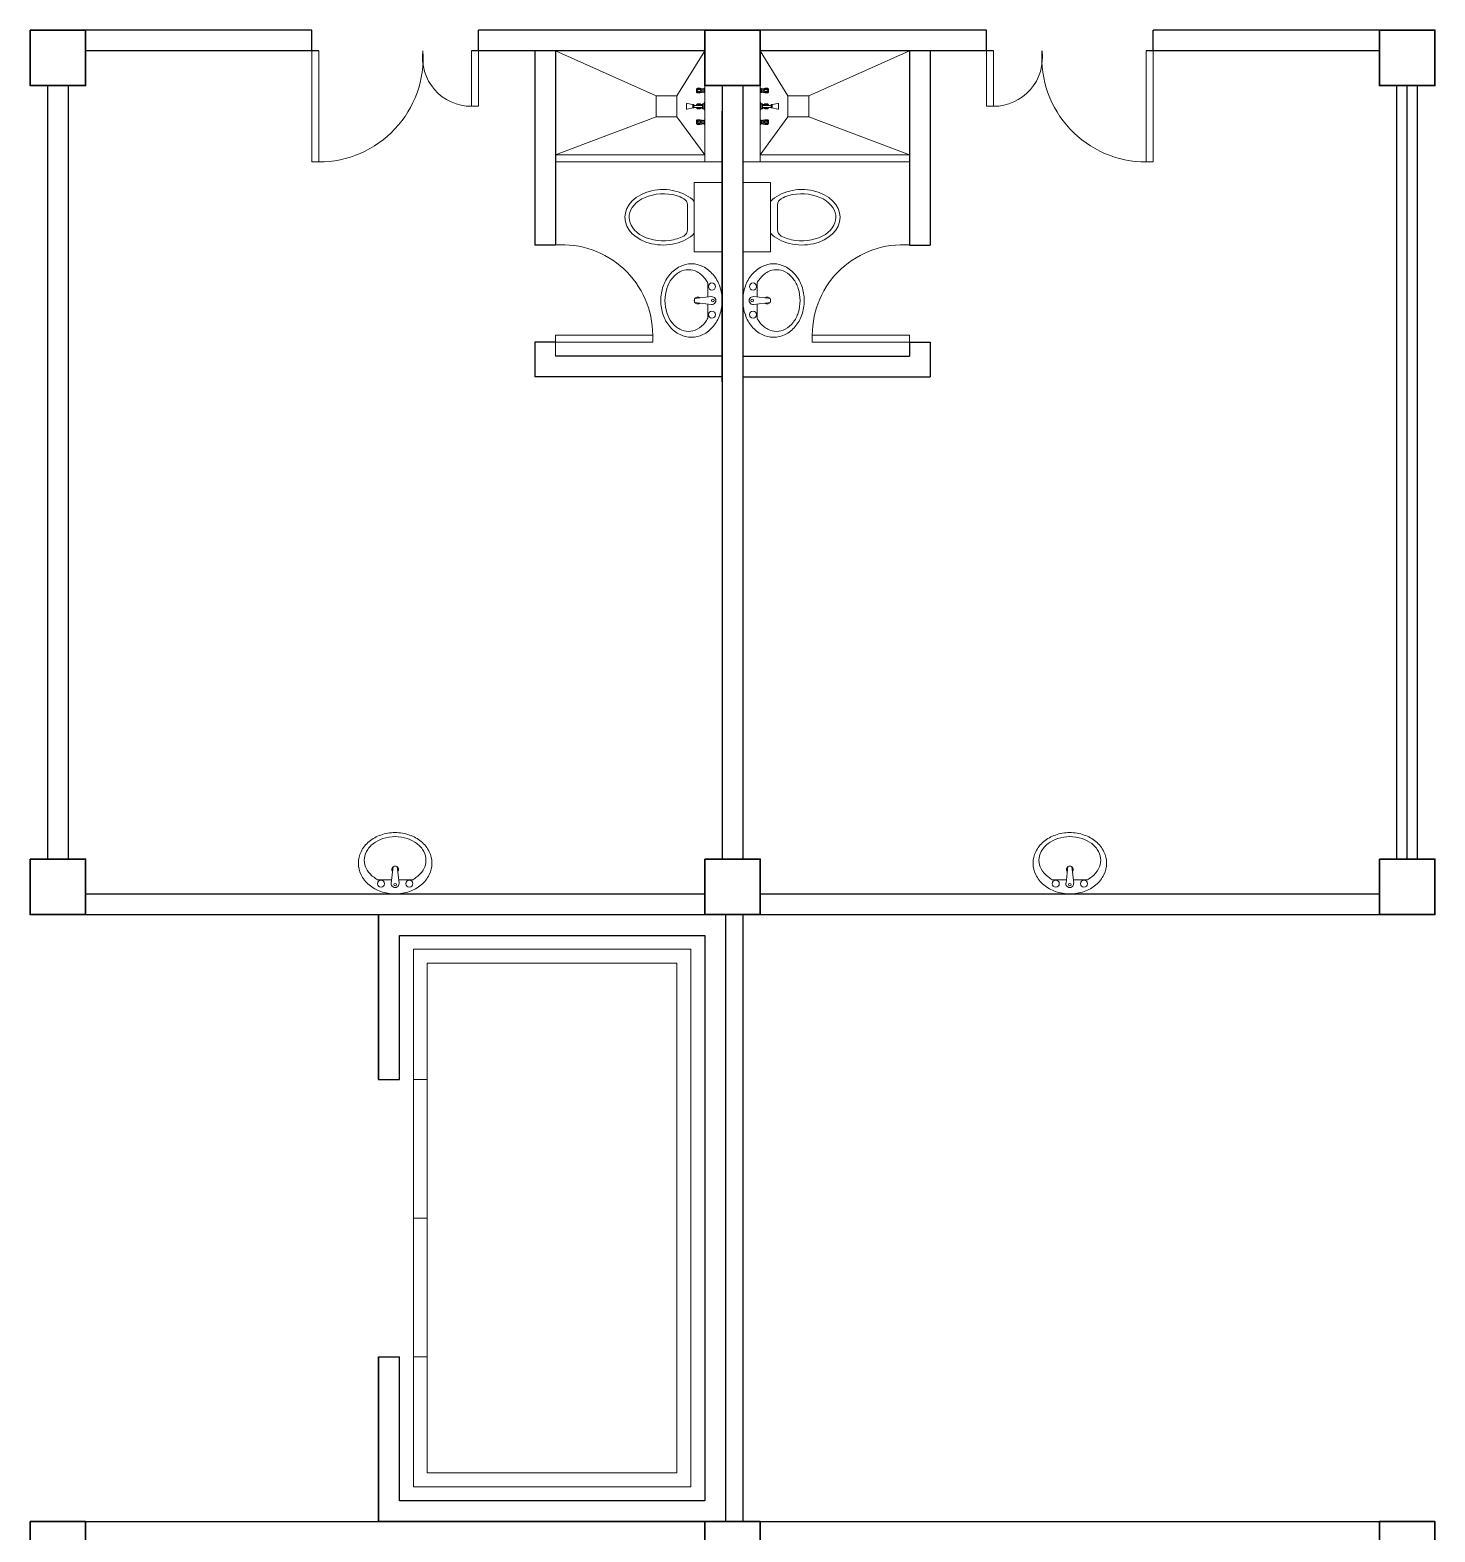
# Model space of a CAD drawing. Header units: millimetres. Extents: x 3 to 421, y 1 to 233.
# Drawn here: x 260.45 to 270.58, y 108.97 to 119.8 of the extents above; entities that cross this region are included whole.
import ezdxf

# ---------------------------------------------------------------- set-up
doc = ezdxf.new("R2010")
doc.units = ezdxf.units.MM
doc.header["$MEASUREMENT"] = 0

msp = doc.modelspace()

# ---------------------------------------------------------------- linework, layer by layer
at = {"color": 8, "lineweight": 25}
for p, q in [((262.485, 119.801), (260.854, 119.801)), ((262.485, 119.651), (262.485, 119.801)), ((267.347, 119.801), (263.685, 119.801)), ((263.685, 119.651), (263.685, 119.801)), ((267.347, 119.651), (267.347, 119.801)), ((270.179, 119.801), (268.547, 119.801)), ((268.547, 119.651), (268.547, 119.801)), ((262.535, 119.651), (260.854, 119.651)), ((265.316, 119.651), (263.635, 119.651)), ((267.397, 119.651), (265.716, 119.651)), ((270.179, 119.651), (268.497, 119.651)), ((260.579, 119.401), (260.579, 113.824)), ((260.729, 119.401), (260.729, 113.824)), ((265.441, 119.401), (265.441, 113.824)), ((265.591, 119.401), (265.591, 113.824)), ((270.304, 113.824), (270.304, 119.401)), ((270.379, 113.824), (270.379, 119.401)), ((270.454, 113.824), (270.454, 119.401)), ((265.441, 117.265), (265.441, 119.215)), ((260.854, 113.574), (265.316, 113.574)), ((265.716, 113.574), (270.179, 113.574)), ((260.854, 113.424), (270.179, 113.424)), ((262.966, 113.424), (262.966, 112.236)), ((265.466, 113.424), (265.466, 109.049)), ((265.591, 113.424), (265.591, 109.049)), ((262.966, 112.236), (263.116, 112.236)), ((262.966, 110.236), (262.966, 109.049)), ((262.966, 110.236), (263.116, 110.236)), ((260.854, 109.049), (270.179, 109.049))]:
    msp.add_line(p, q, dxfattribs=at)
at = {"color": 8, "lineweight": 25, "ltscale": 0.3}
for p, q in [((264.091, 119.651), (264.091, 118.251)), ((264.241, 119.651), (264.241, 118.251)), ((266.791, 119.651), (266.791, 118.251)), ((266.941, 119.651), (266.941, 118.251)), ((264.241, 118.251), (264.091, 118.251)), ((266.791, 118.251), (266.941, 118.251)), ((264.091, 117.551), (264.091, 117.301)), ((264.241, 117.551), (264.091, 117.551)), ((266.791, 117.551), (266.791, 117.451)), ((266.791, 117.551), (266.941, 117.551)), ((266.941, 117.551), (266.941, 117.301)), ((265.441, 117.451), (264.241, 117.451)), ((265.591, 117.451), (266.791, 117.451)), ((265.441, 117.301), (264.091, 117.301)), ((265.591, 117.301), (266.941, 117.301))]:
    msp.add_line(p, q, dxfattribs=at)
at = {"color": 8, "lineweight": 9}
for p, q in [((265.316, 119.651), (264.241, 119.651)), ((265.316, 119.651), (265.316, 118.851)), ((265.716, 119.651), (265.716, 118.851)), ((265.257, 119.378), (265.257, 119.351)), ((265.257, 119.378), (265.259, 119.378)), ((265.257, 119.351), (265.259, 119.351)), ((265.259, 119.378), (265.261, 119.381)), ((265.259, 119.378), (265.259, 119.351)), ((265.259, 119.351), (265.261, 119.348)), ((265.261, 119.381), (265.261, 119.348)), ((265.261, 119.381), (265.283, 119.381)), ((265.261, 119.348), (265.283, 119.348)), ((265.27, 119.378), (265.282, 119.378)), ((265.27, 119.371), (265.282, 119.371)), ((265.27, 119.358), (265.282, 119.358)), ((265.27, 119.351), (265.282, 119.351)), ((265.283, 119.381), (265.287, 119.379)), ((265.283, 119.378), (265.283, 119.37)), ((265.283, 119.351), (265.283, 119.359)), ((265.283, 119.348), (265.287, 119.35)), ((265.289, 119.378), (265.295, 119.378)), ((265.289, 119.35), (265.295, 119.35)), ((265.295, 119.378), (265.297, 119.378)), ((265.295, 119.378), (265.295, 119.35)), ((265.295, 119.35), (265.297, 119.351)), ((265.297, 119.378), (265.297, 119.351)), ((265.309, 119.376), (265.297, 119.376)), ((265.309, 119.353), (265.297, 119.353)), ((265.315, 119.382), (265.309, 119.378)), ((265.309, 119.378), (265.309, 119.351)), ((265.315, 119.347), (265.309, 119.351)), ((265.315, 119.382), (265.315, 119.347)), ((265.315, 119.382), (265.316, 119.382)), ((265.315, 119.347), (265.316, 119.347)), ((265.316, 119.382), (265.316, 119.347)), ((265.716, 119.382), (265.716, 119.347)), ((265.717, 119.382), (265.716, 119.382)), ((265.717, 119.347), (265.716, 119.347)), ((265.717, 119.382), (265.717, 119.347)), ((265.717, 119.382), (265.724, 119.378)), ((265.717, 119.347), (265.724, 119.351)), ((265.724, 119.378), (265.724, 119.351)), ((265.724, 119.376), (265.735, 119.376)), ((265.724, 119.353), (265.735, 119.353)), ((265.738, 119.378), (265.735, 119.378)), ((265.735, 119.378), (265.735, 119.351)), ((265.738, 119.35), (265.735, 119.351)), ((265.738, 119.378), (265.738, 119.35)), ((265.744, 119.378), (265.738, 119.378)), ((265.744, 119.35), (265.738, 119.35)), ((265.749, 119.381), (265.745, 119.379)), ((265.749, 119.348), (265.745, 119.35)), ((265.771, 119.381), (265.749, 119.381)), ((265.749, 119.378), (265.749, 119.37)), ((265.749, 119.351), (265.749, 119.359)), ((265.771, 119.348), (265.749, 119.348)), ((265.763, 119.378), (265.751, 119.378)), ((265.763, 119.371), (265.751, 119.371)), ((265.763, 119.358), (265.751, 119.358)), ((265.763, 119.351), (265.751, 119.351)), ((265.771, 119.381), (265.771, 119.348)), ((265.773, 119.378), (265.771, 119.381)), ((265.773, 119.351), (265.771, 119.348)), ((265.773, 119.378), (265.773, 119.351)), ((265.775, 119.378), (265.773, 119.378)), ((265.775, 119.351), (265.773, 119.351)), ((265.775, 119.378), (265.775, 119.351)), ((265.184, 119.231), (265.184, 119.27)), ((265.231, 119.263), (265.189, 119.272)), ((265.231, 119.239), (265.189, 119.23)), ((265.238, 119.263), (265.231, 119.263)), ((265.231, 119.263), (265.231, 119.239)), ((265.231, 119.263), (265.231, 119.239)), ((265.231, 119.239), (265.238, 119.239)), ((265.238, 119.239), (265.238, 119.263)), ((265.238, 119.258), (265.301, 119.258)), ((265.301, 119.243), (265.238, 119.243)), ((265.257, 119.264), (265.257, 119.258)), ((265.257, 119.264), (265.259, 119.264)), ((265.257, 119.243), (265.257, 119.238)), ((265.257, 119.238), (265.259, 119.238)), ((265.259, 119.264), (265.261, 119.268)), ((265.259, 119.264), (265.259, 119.258)), ((265.259, 119.243), (265.259, 119.238)), ((265.259, 119.238), (265.261, 119.234)), ((265.261, 119.268), (265.261, 119.258)), ((265.261, 119.268), (265.283, 119.268)), ((265.261, 119.243), (265.261, 119.234)), ((265.261, 119.234), (265.283, 119.234)), ((265.27, 119.264), (265.282, 119.264)), ((265.27, 119.238), (265.282, 119.238)), ((265.283, 119.268), (265.287, 119.265)), ((265.283, 119.264), (265.283, 119.258)), ((265.283, 119.238), (265.283, 119.243)), ((265.283, 119.234), (265.287, 119.236)), ((265.289, 119.265), (265.295, 119.265)), ((265.289, 119.237), (265.295, 119.237)), ((265.295, 119.265), (265.295, 119.258)), ((265.295, 119.265), (265.297, 119.264)), ((265.295, 119.243), (265.295, 119.237)), ((265.295, 119.237), (265.297, 119.238)), ((265.297, 119.264), (265.297, 119.258)), ((265.301, 119.262), (265.297, 119.262)), ((265.297, 119.243), (265.297, 119.238)), ((265.301, 119.239), (265.297, 119.239)), ((265.301, 119.233), (265.301, 119.268)), ((265.301, 119.268), (265.31, 119.268)), ((265.301, 119.258), (265.301, 119.243)), ((265.31, 119.233), (265.301, 119.233)), ((265.31, 119.268), (265.316, 119.28)), ((265.31, 119.233), (265.31, 119.268)), ((265.31, 119.268), (265.31, 119.233)), ((265.316, 119.222), (265.31, 119.233)), ((265.316, 119.28), (265.316, 119.222)), ((265.722, 119.268), (265.716, 119.28)), ((265.716, 119.28), (265.716, 119.222)), ((265.716, 119.222), (265.722, 119.233)), ((265.722, 119.233), (265.722, 119.268)), ((265.732, 119.268), (265.722, 119.268)), ((265.722, 119.268), (265.722, 119.233)), ((265.722, 119.233), (265.732, 119.233)), ((265.732, 119.233), (265.732, 119.268)), ((265.732, 119.262), (265.735, 119.262)), ((265.794, 119.258), (265.732, 119.258)), ((265.732, 119.258), (265.732, 119.243)), ((265.732, 119.243), (265.794, 119.243)), ((265.732, 119.239), (265.735, 119.239)), ((265.738, 119.265), (265.735, 119.264)), ((265.735, 119.264), (265.735, 119.258)), ((265.735, 119.243), (265.735, 119.238)), ((265.738, 119.237), (265.735, 119.238)), ((265.738, 119.265), (265.738, 119.258)), ((265.744, 119.265), (265.738, 119.265)), ((265.738, 119.243), (265.738, 119.237)), ((265.744, 119.237), (265.738, 119.237)), ((265.749, 119.268), (265.745, 119.265)), ((265.749, 119.234), (265.745, 119.236)), ((265.771, 119.268), (265.749, 119.268)), ((265.749, 119.264), (265.749, 119.258)), ((265.749, 119.238), (265.749, 119.243)), ((265.771, 119.234), (265.749, 119.234)), ((265.763, 119.264), (265.751, 119.264)), ((265.763, 119.238), (265.751, 119.238)), ((265.771, 119.268), (265.771, 119.258)), ((265.773, 119.264), (265.771, 119.268)), ((265.771, 119.243), (265.771, 119.234)), ((265.773, 119.238), (265.771, 119.234)), ((265.773, 119.264), (265.773, 119.258)), ((265.775, 119.264), (265.773, 119.264)), ((265.773, 119.243), (265.773, 119.238)), ((265.775, 119.238), (265.773, 119.238)), ((265.775, 119.264), (265.775, 119.258)), ((265.775, 119.243), (265.775, 119.238)), ((265.794, 119.263), (265.802, 119.263)), ((265.794, 119.239), (265.794, 119.263)), ((265.802, 119.239), (265.794, 119.239)), ((265.802, 119.263), (265.843, 119.272)), ((265.802, 119.263), (265.802, 119.239)), ((265.802, 119.263), (265.802, 119.239)), ((265.802, 119.239), (265.843, 119.23)), ((265.848, 119.231), (265.848, 119.27)), ((265.257, 119.15), (265.259, 119.15)), ((265.257, 119.15), (265.257, 119.124)), ((265.257, 119.124), (265.259, 119.124)), ((265.259, 119.15), (265.261, 119.154)), ((265.259, 119.15), (265.259, 119.124)), ((265.259, 119.124), (265.261, 119.121)), ((265.261, 119.154), (265.283, 119.154)), ((265.261, 119.154), (265.261, 119.121)), ((265.261, 119.121), (265.283, 119.121)), ((265.27, 119.15), (265.282, 119.15)), ((265.27, 119.143), (265.282, 119.143)), ((265.27, 119.131), (265.282, 119.131)), ((265.27, 119.124), (265.282, 119.124)), ((265.283, 119.154), (265.287, 119.152)), ((265.283, 119.15), (265.283, 119.143)), ((265.283, 119.124), (265.283, 119.131)), ((265.283, 119.121), (265.287, 119.123)), ((265.289, 119.151), (265.295, 119.151)), ((265.289, 119.123), (265.295, 119.123)), ((265.295, 119.151), (265.295, 119.123)), ((265.295, 119.151), (265.297, 119.15)), ((265.295, 119.123), (265.297, 119.124)), ((265.297, 119.15), (265.297, 119.124)), ((265.309, 119.149), (265.297, 119.149)), ((265.309, 119.126), (265.297, 119.126)), ((265.315, 119.154), (265.309, 119.151)), ((265.309, 119.151), (265.309, 119.124)), ((265.315, 119.12), (265.309, 119.124)), ((265.315, 119.154), (265.316, 119.154)), ((265.315, 119.154), (265.315, 119.12)), ((265.315, 119.12), (265.316, 119.12)), ((265.316, 119.154), (265.316, 119.12)), ((265.717, 119.154), (265.716, 119.154)), ((265.716, 119.154), (265.716, 119.12)), ((265.717, 119.12), (265.716, 119.12)), ((265.717, 119.154), (265.724, 119.151)), ((265.717, 119.154), (265.717, 119.12)), ((265.717, 119.12), (265.724, 119.124)), ((265.724, 119.151), (265.724, 119.124)), ((265.724, 119.149), (265.735, 119.149)), ((265.724, 119.126), (265.735, 119.126)), ((265.738, 119.151), (265.735, 119.15)), ((265.735, 119.15), (265.735, 119.124)), ((265.738, 119.123), (265.735, 119.124)), ((265.744, 119.151), (265.738, 119.151)), ((265.738, 119.151), (265.738, 119.123)), ((265.744, 119.123), (265.738, 119.123)), ((265.749, 119.154), (265.745, 119.152)), ((265.749, 119.121), (265.745, 119.123)), ((265.771, 119.154), (265.749, 119.154)), ((265.749, 119.15), (265.749, 119.143)), ((265.749, 119.124), (265.749, 119.131)), ((265.771, 119.121), (265.749, 119.121)), ((265.763, 119.15), (265.751, 119.15)), ((265.763, 119.143), (265.751, 119.143)), ((265.763, 119.131), (265.751, 119.131)), ((265.763, 119.124), (265.751, 119.124)), ((265.773, 119.15), (265.771, 119.154)), ((265.771, 119.154), (265.771, 119.121)), ((265.773, 119.124), (265.771, 119.121)), ((265.775, 119.15), (265.773, 119.15)), ((265.773, 119.15), (265.773, 119.124)), ((265.775, 119.124), (265.773, 119.124)), ((265.775, 119.15), (265.775, 119.124)), ((265.441, 118.701), (265.241, 118.701)), ((265.241, 118.701), (265.241, 118.201)), ((265.441, 118.201), (265.441, 118.701)), ((265.591, 118.701), (265.791, 118.701)), ((265.591, 118.201), (265.591, 118.701)), ((265.791, 118.701), (265.791, 118.201)), ((265.191, 118.541), (265.191, 118.36)), ((265.841, 118.541), (265.841, 118.36)), ((265.241, 118.201), (265.441, 118.201)), ((265.791, 118.201), (265.591, 118.201)), ((265.339, 117.875), (265.339, 117.977)), ((265.693, 117.875), (265.693, 117.977)), ((265.243, 117.865), (265.365, 117.879)), ((265.243, 117.836), (265.365, 117.823)), ((265.789, 117.865), (265.667, 117.879)), ((265.789, 117.836), (265.667, 117.823)), ((263.07, 113.772), (263.057, 113.65)), ((263.099, 113.772), (263.113, 113.65)), ((267.933, 113.772), (267.92, 113.65)), ((267.962, 113.772), (267.975, 113.65)), ((263.216, 112.236), (263.316, 112.236)), ((263.216, 112.236), (263.216, 110.236)), ((263.316, 112.236), (263.316, 110.236)), ((263.316, 111.236), (263.216, 111.236)), ((263.216, 110.236), (263.316, 110.236))]:
    msp.add_line(p, q, dxfattribs=at)
at = {"color": 8, "lineweight": 9, "ltscale": 0.3}
for p, q in [((264.966, 119.326), (264.241, 119.651)), ((265.116, 119.326), (265.316, 119.651)), ((265.916, 119.326), (265.716, 119.651)), ((266.066, 119.326), (266.791, 119.651)), ((264.966, 119.176), (264.241, 118.901)), ((265.116, 119.176), (265.316, 118.901)), ((265.916, 119.176), (265.716, 118.901)), ((266.066, 119.176), (266.791, 118.901))]:
    msp.add_line(p, q, dxfattribs=at)
at = {"color": 8, "lineweight": 13, "ltscale": 0.3}
msp.add_line((264.241, 117.551), (264.241, 117.451), dxfattribs=at)
at = {"color": 8, "lineweight": 35}
for points in [[(260.454, 119.801), (260.854, 119.801), (260.854, 119.401), (260.454, 119.401)], [(265.316, 119.801), (265.716, 119.801), (265.716, 119.401), (265.316, 119.401)], [(270.179, 119.801), (270.579, 119.801), (270.579, 119.401), (270.179, 119.401)], [(260.454, 113.824), (260.854, 113.824), (260.854, 113.424), (260.454, 113.424)], [(265.316, 113.824), (265.716, 113.824), (265.716, 113.424), (265.316, 113.424)], [(270.179, 113.824), (270.579, 113.824), (270.579, 113.424), (270.179, 113.424)], [(260.454, 109.049), (260.854, 109.049), (260.854, 108.649), (260.454, 108.649)], [(265.316, 109.049), (265.716, 109.049), (265.716, 108.649), (265.316, 108.649)], [(270.179, 109.049), (270.579, 109.049), (270.579, 108.649), (270.179, 108.649)]]:
    msp.add_lwpolyline(points, close=True, dxfattribs=at)
at = {"color": 8, "lineweight": 13, "ltscale": 0.03}
for points in [[(262.535, 119.651), (262.485, 119.651), (262.485, 118.851), (262.535, 118.851)], [(263.685, 119.651), (263.635, 119.651), (263.635, 119.251), (263.685, 119.251)], [(267.347, 119.651), (267.397, 119.651), (267.397, 119.251), (267.347, 119.251)], [(268.497, 119.651), (268.547, 119.651), (268.547, 118.851), (268.497, 118.851)], [(264.241, 117.551), (264.241, 117.601), (264.941, 117.601), (264.941, 117.551)], [(266.791, 117.551), (266.791, 117.601), (266.091, 117.601), (266.091, 117.551)]]:
    msp.add_lwpolyline(points, close=True, dxfattribs=at)
at = {"color": 8, "lineweight": 9, "ltscale": 0.03}
for points in [[(265.116, 119.176), (265.116, 119.326), (264.966, 119.326), (264.966, 119.176)], [(265.916, 119.176), (265.916, 119.326), (266.066, 119.326), (266.066, 119.176)]]:
    msp.add_lwpolyline(points, close=True, dxfattribs=at)
at = {"color": 8, "lineweight": 9, "ltscale": 0.3}
for points in [[(265.316, 118.901), (264.241, 118.901), (264.241, 118.851), (265.441, 118.851), (265.441, 118.851)], [(265.716, 118.901), (266.791, 118.901), (266.791, 118.851), (265.591, 118.851), (265.591, 118.851)]]:
    msp.add_lwpolyline(points, dxfattribs=at)
at = {"color": 8, "lineweight": 9}
for points in [[(265.22, 118.116, 0.11576), (265.138, 118.096, 0.104047), (265.064, 118.038, 0.090875), (265.017, 117.954, 0.083344), (264.999, 117.851, 0.083344), (265.017, 117.747, 0.090875), (265.064, 117.663, 0.104047), (265.138, 117.605, 0.11576), (265.22, 117.586, 0.11576), (265.303, 117.605, 0.104047), (265.376, 117.663, 0.090875), (265.424, 117.747, 0.083344), (265.441, 117.851, 0.083344), (265.424, 117.954, 0.090875), (265.376, 118.038, 0.104047), (265.303, 118.096, 0.11576)], [(265.812, 118.116, -0.11576), (265.895, 118.096, -0.104047), (265.968, 118.038, -0.090875), (266.016, 117.954, -0.083344), (266.033, 117.851, -0.083344), (266.016, 117.747, -0.090875), (265.968, 117.663, -0.104047), (265.895, 117.605, -0.11576), (265.812, 117.586, -0.11576), (265.73, 117.605, -0.104047), (265.656, 117.663, -0.090875), (265.609, 117.747, -0.083344), (265.591, 117.851, -0.083344), (265.609, 117.954, -0.090875), (265.656, 118.038, -0.104047), (265.73, 118.096, -0.11576)], [(263.35, 113.795, 0.11576), (263.331, 113.877, 0.104047), (263.272, 113.951, 0.090875), (263.188, 113.998, 0.083344), (263.085, 114.016, 0.083344), (262.981, 113.998, 0.090875), (262.898, 113.951, 0.104047), (262.839, 113.877, 0.11576), (262.82, 113.795, 0.11576), (262.839, 113.712, 0.104047), (262.898, 113.638, 0.090875), (262.981, 113.591, 0.083344), (263.085, 113.574, 0.083344), (263.188, 113.591, 0.090875), (263.272, 113.638, 0.104047), (263.331, 113.712, 0.11576)], [(268.212, 113.795, 0.11576), (268.193, 113.877, 0.104047), (268.135, 113.951, 0.090875), (268.051, 113.998, 0.083344), (267.947, 114.016, 0.083344), (267.844, 113.998, 0.090875), (267.76, 113.951, 0.104047), (267.702, 113.877, 0.11576), (267.682, 113.795, 0.11576), (267.702, 113.712, 0.104047), (267.76, 113.638, 0.090875), (267.844, 113.591, 0.083344), (267.947, 113.574, 0.083344), (268.051, 113.591, 0.090875), (268.135, 113.638, 0.104047), (268.193, 113.712, 0.11576)]]:
    msp.add_lwpolyline(points, format="xyb", close=True, dxfattribs=at)
for points in [[(265.199, 118.073, 0.124838), (265.137, 118.057, 0.105788), (265.079, 118.008, 0.086697), (265.043, 117.938, 0.076776), (265.029, 117.851, 0.076776), (265.043, 117.763, 0.086697), (265.079, 117.693, 0.105788), (265.137, 117.644, 0.124838), (265.199, 117.628, 0.124838), (265.262, 117.644, 0.105788), (265.319, 117.693, 0.040067), (265.339, 117.724), (265.339, 117.826, 0.040067)], [(265.833, 118.073, -0.124838), (265.896, 118.057, -0.105788), (265.953, 118.008, -0.086697), (265.99, 117.938, -0.076776), (266.003, 117.851, -0.076776), (265.99, 117.763, -0.086697), (265.953, 117.693, -0.105788), (265.896, 117.644, -0.124838), (265.833, 117.628, -0.124838), (265.771, 117.644, -0.105788), (265.713, 117.693, -0.040067), (265.693, 117.724), (265.693, 117.826, -0.040067)], [(263.307, 113.816, 0.124838), (263.292, 113.878, 0.105788), (263.242, 113.936, 0.086697), (263.173, 113.972, 0.076776), (263.085, 113.986, 0.076776), (262.997, 113.972, 0.086697), (262.928, 113.936, 0.105788), (262.878, 113.878, 0.124838), (262.862, 113.816, 0.124838), (262.878, 113.753, 0.105788), (262.928, 113.696, 0.040067), (262.958, 113.676), (263.061, 113.676, 0.040067)], [(268.17, 113.816, 0.124838), (268.154, 113.878, 0.105788), (268.105, 113.936, 0.086697), (268.035, 113.972, 0.076776), (267.947, 113.986, 0.076776), (267.86, 113.972, 0.086697), (267.79, 113.936, 0.105788), (267.741, 113.878, 0.124838), (267.725, 113.816, 0.124838), (267.741, 113.753, 0.105788), (267.79, 113.696, 0.040067), (267.821, 113.676), (267.923, 113.676, 0.040067)], [(263.109, 113.676), (263.212, 113.676, 0.040067), (263.242, 113.696, 0.105788), (263.292, 113.753, 0.124838), (263.307, 113.816, 0.124838)], [(267.972, 113.676), (268.074, 113.676, 0.040067), (268.105, 113.696, 0.105788), (268.154, 113.753, 0.124838), (268.17, 113.816, 0.124838)]]:
    msp.add_lwpolyline(points, format="xyb", dxfattribs=at)
at = {"color": 8, "lineweight": 25}
for points in [[(262.966, 112.236), (262.966, 113.424), (265.466, 113.424), (265.466, 109.049), (262.966, 109.049), (262.966, 110.236)], [(263.116, 112.236), (263.116, 113.274), (265.316, 113.274), (265.316, 109.199), (263.116, 109.199), (263.116, 110.236)]]:
    msp.add_lwpolyline(points, dxfattribs=at)
at = {"color": 8, "lineweight": 9}
for points in [[(263.216, 112.236), (263.216, 113.174), (265.216, 113.174), (265.216, 109.299), (263.216, 109.299), (263.216, 110.236)], [(263.316, 112.236), (263.316, 113.074), (265.116, 113.074), (265.116, 109.399), (263.316, 109.399), (263.316, 110.236)]]:
    msp.add_lwpolyline(points, dxfattribs=at)
for centre, radius in [((265.368, 117.952), 0.0255), ((265.664, 117.952), 0.0255), ((265.375, 117.851), 0.0095), ((265.658, 117.851), 0.0095), ((265.368, 117.749), 0.0255), ((265.664, 117.749), 0.0255), ((262.983, 113.647), 0.0255), ((263.085, 113.64), 0.0095), ((263.187, 113.647), 0.0255), ((267.846, 113.647), 0.0255), ((267.947, 113.64), 0.0095), ((268.049, 113.647), 0.0255)]:
    msp.add_circle(centre, radius, dxfattribs=at)
at = {"color": 8, "lineweight": 13, "ltscale": 0.03}
for centre, radius, start, end in [((262.535, 119.602), 0.752, 270, 3.6952), ((263.635, 119.604), 0.353, 172.3719, 270), ((267.397, 119.604), 0.353, 270, 7.6281), ((268.497, 119.602), 0.752, 176.3048, 270), ((264.289, 117.601), 0.652, 0, 94.2422), ((266.743, 117.601), 0.652, 85.7578, 180)]:
    msp.add_arc(centre, radius, start, end, dxfattribs=at)
at = {"color": 8, "lineweight": 9}
for centre, radius, start, end in [((265.141, 118.541), 0.05, 0, 61.8499), ((265.891, 118.541), 0.05, 118.1501, 180), ((265.141, 118.36), 0.05, 298.0084, 360), ((265.891, 118.36), 0.05, 180, 241.9916), ((265.199, 117.942), 0.131, 61.5364, 90), ((265.175, 117.898), 0.181, 37.3815, 61.5364), ((265.857, 117.898), 0.181, 118.4636, 142.6185), ((265.833, 117.942), 0.131, 90, 118.4636), ((265.138, 117.87), 0.228, 28.2037, 37.3815), ((265.894, 117.87), 0.228, 142.6185, 151.7963), ((265.266, 117.851), 0.025, 161.3793, 198.6207), ((265.337, 117.851), 0.0948, 171.2026, 188.7974), ((265.266, 117.851), 0.025, 48.7978, 143.6932), ((265.266, 117.851), 0.025, 216.3068, 311.2022), ((265.368, 117.851), 0.028, 263.7545, 96.2455), ((265.664, 117.851), 0.028, 83.7545, 276.2455), ((265.766, 117.851), 0.025, 36.3068, 131.2022), ((265.766, 117.851), 0.025, 228.7978, 323.6932), ((265.695, 117.851), 0.0948, 351.2026, 8.7974), ((265.766, 117.851), 0.025, 341.3793, 18.6207), ((263.085, 113.749), 0.025, 126.3068, 221.2022), ((263.085, 113.678), 0.0948, 81.2026, 98.7974), ((263.085, 113.749), 0.025, 71.3793, 108.6207), ((263.085, 113.749), 0.025, 318.7978, 53.6932), ((267.947, 113.749), 0.025, 126.3068, 221.2022), ((267.947, 113.678), 0.0948, 81.2026, 98.7974), ((267.947, 113.749), 0.025, 71.3793, 108.6207), ((267.947, 113.749), 0.025, 318.7978, 53.6932), ((263.085, 113.647), 0.028, 173.7545, 6.2455), ((267.947, 113.647), 0.028, 173.7545, 6.2455)]:
    msp.add_arc(centre, radius, start, end, dxfattribs=at)
for centre, major_axis, ratio, start_param, end_param in [((265.265, 119.364), (0.00268, 0.00268), 1, 1.643677, 3.068487), ((265.27, 119.39), (0.00896, 0.00896), 1, 3.15309, 3.864175), ((265.27, 119.36), (0.00738, 0.00738), 1, 0.858879, 1.643677), ((265.27, 119.369), (-0.00738, 0.00738), 1, 1.497691, 2.282489), ((265.27, 119.339), (-0.00896, 0.00896), 1, -0.722807, -0.011722), ((265.282, 119.381), (-0.00268, 0.00268), 1, 2.356082, 2.983721), ((265.282, 119.367), (0.00268, 0.00268), 1, 0.157647, 0.785286), ((265.282, 119.362), (0.00268, 0.00268), 1, 3.926878, 4.554518), ((265.282, 119.348), (-0.00268, 0.00268), 1, -1.41315, -0.785511), ((265.276, 119.393), (-0.0118, 0.0118), 1, 2.876824, 3.009049), ((265.277, 119.36), (-0.00887, 0.00887), 1, 4.509022, 4.870036), ((265.277, 119.369), (-0.00887, 0.00887), 1, 2.983721, 3.344735), ((265.276, 119.336), (0.0118, 0.0118), 1, 0.132318, 0.264544), ((265.289, 119.382), (-0.00268, 0.00268), 1, 1.862141, 2.356082), ((265.284, 119.364), (0.00268, 0.00268), 1, 4.915531, 6.079819), ((265.289, 119.347), (-0.00268, 0.00268), 1, -0.785511, -0.291569), ((265.188, 119.234), (-0.00268, 0.00268), 1, 1.354119, 2.724181), ((265.27, 119.277), (0.00896, 0.00896), 1, 3.15309, 3.864175), ((265.27, 119.225), (0.00896, 0.00896), 1, 0.847989, 1.559075), ((265.282, 119.268), (0.00268, 0.00268), 1, 3.926878, 4.554518), ((265.282, 119.234), (0.00268, 0.00268), 1, 0.157647, 0.785286), ((265.276, 119.279), (-0.0118, 0.0118), 1, 2.876824, 3.009049), ((265.276, 119.223), (-0.0118, 0.0118), 1, -1.438478, -1.306252), ((265.289, 119.269), (0.00268, 0.00268), 1, 3.432937, 3.926878), ((265.289, 119.233), (0.00268, 0.00268), 1, 0.785286, 1.279227), ((265.845, 119.268), (-0.00268, -0.00268), 1, 2.92514, 4.295202), ((265.265, 119.137), (0.00268, 0.00268), 1, 1.643677, 3.068487), ((265.27, 119.163), (0.00896, 0.00896), 1, 3.15309, 3.864175), ((265.27, 119.133), (0.00738, 0.00738), 1, 0.858879, 1.643677), ((265.27, 119.142), (-0.00738, 0.00738), 1, 1.497691, 2.282489), ((265.27, 119.111), (-0.00896, 0.00896), 1, -0.722807, -0.011722), ((265.282, 119.154), (-0.00268, 0.00268), 1, 2.356082, 2.983721), ((265.282, 119.139), (0.00268, 0.00268), 1, 0.157647, 0.785286), ((265.282, 119.135), (0.00268, 0.00268), 1, 3.926878, 4.554518), ((265.282, 119.12), (-0.00268, 0.00268), 1, -1.41315, -0.785511), ((265.276, 119.165), (0.0118, 0.0118), 1, 4.44762, 4.579846), ((265.277, 119.132), (-0.00887, 0.00887), 1, 4.509022, 4.870036), ((265.277, 119.142), (-0.00887, 0.00887), 1, 2.983721, 3.344735), ((265.276, 119.109), (0.0118, 0.0118), 1, 0.132318, 0.264544), ((265.289, 119.155), (-0.00268, 0.00268), 1, 1.862141, 2.356082), ((265.284, 119.137), (0.00268, 0.00268), 1, 4.915531, 6.079819), ((265.289, 119.119), (-0.00268, 0.00268), 1, -0.785511, -0.291569), ((265.016, 118.451), (0.275, 0), 0.727273, 0.612555, 5.670631)]:
    msp.add_ellipse(centre, major_axis=major_axis, ratio=ratio, start_param=start_param, end_param=end_param, dxfattribs=at)
at = {"color": 8, "lineweight": 9, "extrusion": (2.88216e-41, -4.99074e-41, -1)}
for centre, major_axis, start_param, end_param in [((265.744, 119.382), (0.00268, -0.00268), 0.291344, 0.785286), ((265.748, 119.364), (-0.00268, -0.00268), 0.203142, 1.36743), ((265.744, 119.347), (0.00268, -0.00268), 3.926878, 4.42082), ((265.756, 119.36), (-0.00887, -0.00887), 1.36743, 1.728443), ((265.756, 119.369), (0.00887, -0.00887), 1.412925, 1.773938), ((265.757, 119.393), (-0.0118, -0.0118), -0.264769, -0.132543), ((265.757, 119.336), (-0.0118, -0.0118), 1.703115, 1.83534), ((265.751, 119.381), (-0.00268, -0.00268), -0.785511, -0.157871), ((265.751, 119.367), (0.00268, -0.00268), 3.299239, 3.926878), ((265.751, 119.362), (0.00268, -0.00268), 0.785286, 1.412925), ((265.751, 119.348), (0.00268, -0.00268), 3.299239, 3.926878), ((265.762, 119.39), (-0.00896, -0.00896), -1.559299, -0.848214), ((265.762, 119.36), (0.00738, -0.00738), 4.000472, 4.78527), ((265.762, 119.369), (-0.00738, -0.00738), 4.639283, 5.424081), ((265.762, 119.339), (0.00896, -0.00896), 3.989582, 4.700667), ((265.767, 119.364), (0.00268, -0.00268), 4.78527, 6.21008), ((265.744, 119.269), (-0.00268, -0.00268), -1.279452, -0.785511), ((265.744, 119.233), (0.00268, -0.00268), 3.926878, 4.42082), ((265.757, 119.279), (0.0118, -0.0118), 1.306028, 1.438253), ((265.757, 119.223), (0.0118, -0.0118), 3.273911, 3.406137), ((265.751, 119.268), (-0.00268, -0.00268), -0.785511, -0.157871), ((265.751, 119.234), (0.00268, -0.00268), 3.299239, 3.926878), ((265.762, 119.277), (0.00896, -0.00896), 0.011497, 0.722582), ((265.762, 119.225), (-0.00896, -0.00896), 2.418785, 3.129871), ((265.845, 119.234), (0.00268, -0.00268), 6.066508, 7.43657), ((265.744, 119.155), (-0.00268, -0.00268), -1.279452, -0.785511), ((265.748, 119.137), (-0.00268, -0.00268), 0.203142, 1.36743), ((265.744, 119.119), (-0.00268, -0.00268), 2.356082, 2.850023), ((265.756, 119.132), (0.00887, -0.00887), 2.938226, 3.299239), ((265.756, 119.142), (-0.00887, -0.00887), -0.157871, 0.203142), ((265.757, 119.165), (-0.0118, -0.0118), -0.264769, -0.132543), ((265.757, 119.109), (-0.0118, -0.0118), 1.703115, 1.83534), ((265.751, 119.154), (0.00268, -0.00268), 0.785286, 1.412925), ((265.751, 119.139), (0.00268, -0.00268), 3.299239, 3.926878), ((265.751, 119.135), (0.00268, -0.00268), 0.785286, 1.412925), ((265.751, 119.12), (-0.00268, -0.00268), 1.728443, 2.356082), ((265.762, 119.163), (-0.00896, -0.00896), -1.559299, -0.848214), ((265.762, 119.133), (0.00738, -0.00738), 4.000472, 4.78527), ((265.762, 119.142), (0.00738, -0.00738), 6.21008, 6.994878), ((265.762, 119.111), (-0.00896, -0.00896), 2.418785, 3.129871), ((265.767, 119.137), (-0.00268, -0.00268), 3.214474, 4.639283)]:
    msp.add_ellipse(centre, major_axis=major_axis, ratio=1, start_param=start_param, end_param=end_param, dxfattribs=at)
at = {"color": 8, "lineweight": 9, "extrusion": (-2.88216e-41, -4.99074e-41, -1)}
msp.add_ellipse((265.188, 119.268), major_axis=(-0.00268, 0.00268), ratio=1, start_param=6.066732, end_param=7.436794, dxfattribs=at)
at = {"color": 8, "lineweight": 9, "extrusion": (0, 0, -1)}
msp.add_ellipse((266.016, 118.451), major_axis=(-0.275, 0), ratio=0.727273, start_param=0.612555, end_param=5.670631, dxfattribs=at)
at = {"color": 8, "lineweight": 9}
for points in [[(265.165, 118.586), (265.148, 118.594), (265.13, 118.602), (265.039, 118.629), (264.952, 118.623), (264.82, 118.566), (264.779, 118.516), (264.766, 118.418), (264.791, 118.365), (264.903, 118.291), (264.986, 118.273), (265.1, 118.289), (265.135, 118.301), (265.165, 118.316)], [(265.868, 118.586), (265.884, 118.594), (265.902, 118.602), (265.993, 118.629), (266.08, 118.623), (266.212, 118.566), (266.253, 118.516), (266.267, 118.418), (266.241, 118.365), (266.13, 118.291), (266.046, 118.273), (265.932, 118.289), (265.897, 118.301), (265.868, 118.316)]]:
    msp.add_open_spline(points, degree=3, knots=[0.937253, 0.937253, 0.937253, 0.937253, 1.185372, 1.185372, 2.113864, 2.113864, 3.042356, 3.042356, 3.970847, 3.970847, 4.899339, 4.899339, 5.346062, 5.346062, 5.346062, 5.346062], dxfattribs=at)

doc.saveas('drawing.dxf')
